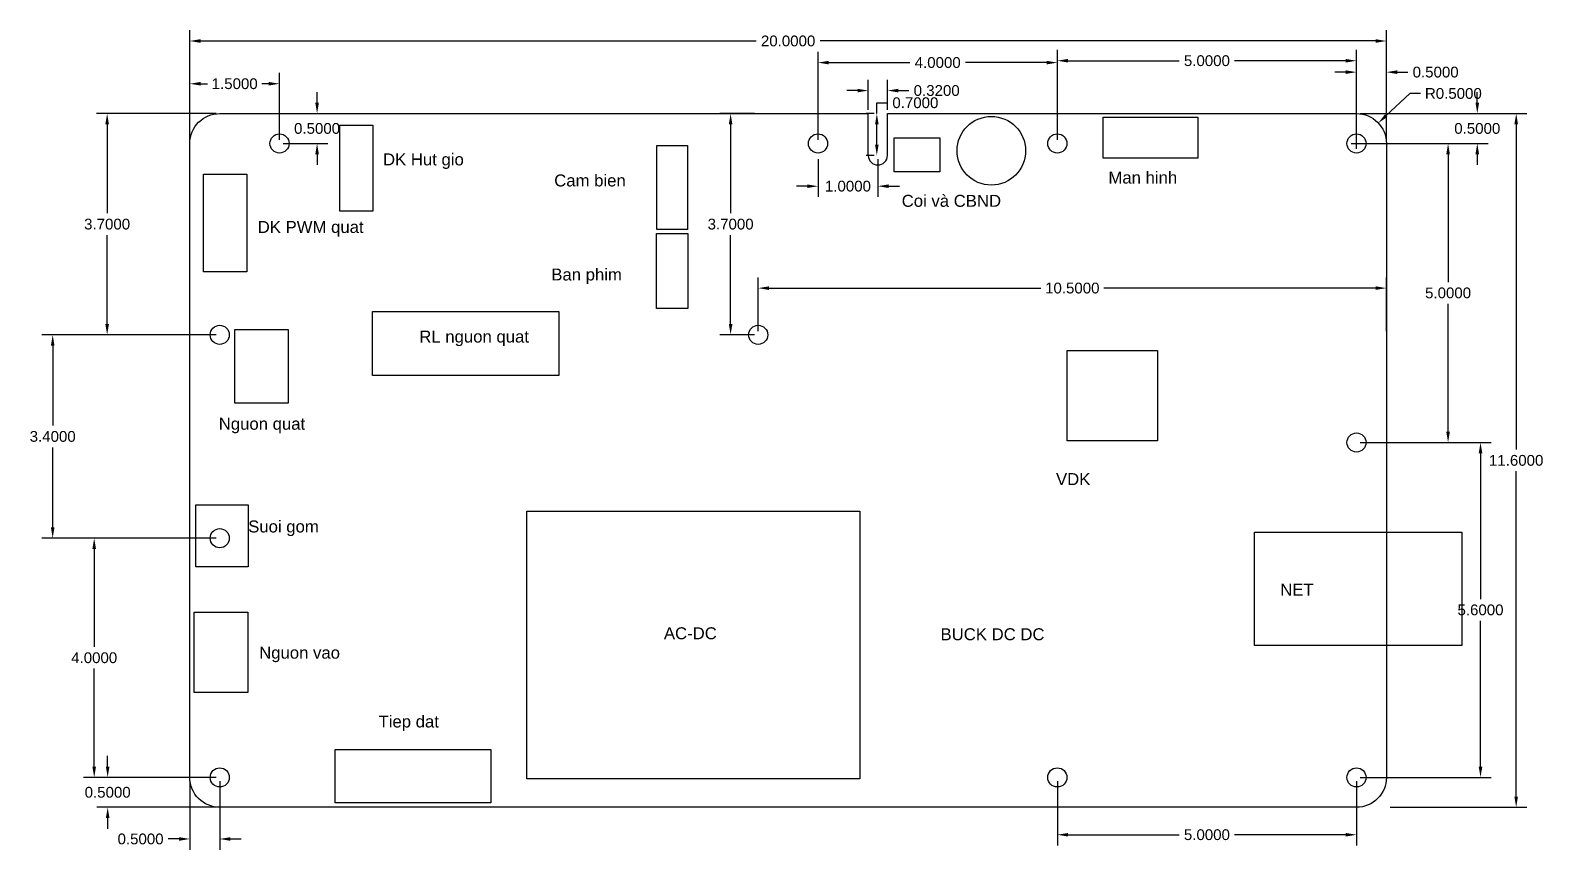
# Model space of a CAD drawing. Header units: inches. Extents: x 4.2 to 70.2, y 12.2 to 51.1.
# Drawn here: x 12.44 to 37.72, y 12.22 to 25.92 of the extents above; entities that cross this region are included whole.
import ezdxf

# ---------------------------------------------------------------- set-up
doc = ezdxf.new("R2010")
doc.units = ezdxf.units.IN
doc.header["$MEASUREMENT"] = 0
doc.styles.get("Standard").update_dxf_attribs({"font": 'arial.ttf'})
doc.dimstyles.get("Standard").update_dxf_attribs({"dimtxt": 0.18, "dimasz": 0.18, "dimexe": 0.18, "dimexo": 0.0625, "dimgap": 0.09, "dimtad": 0, "dimtih": 1, "dimtoh": 1, "dimdec": 4, "dimzin": 0, "dimdsep": 46, "dimtxsty": 'Standard', "dimcen": 0.09, "dimadec": 0, "dimazin": 0, "dimtfac": 1, "dimtdec": 4, "dimtofl": 0, "dimtmove": 0, "dimatfit": 3, "dimfxl": 1, "dimtolj": 1, "dimtzin": 0, "dimarcsym": 0})

# ---------------------------------------------------------------- blocks, each defined once
blk = doc.blocks.new('*D38')
at = {"color": 0, "lineweight": -2, "transparency": 16777216}
for p, q in [((15.107, 24.592), (15.107, 25.923)), ((35.107, 24.592), (35.107, 25.923)), ((15.287, 25.743), (24.572, 25.743)), ((34.927, 25.743), (25.642, 25.743))]:
    blk.add_line(p, q, dxfattribs=at)
at = {"color": 0, "transparency": 16777216}
for points in [[(15.287, 25.773), (15.287, 25.713), (15.107, 25.743)], [(34.927, 25.773), (34.927, 25.713), (35.107, 25.743)]]:
    blk.add_solid(points, dxfattribs=at)
at = {"layer": 'Defpoints', "color": 0, "transparency": 16777216}
for p in [(35.107, 25.743), (15.107, 24.53), (35.107, 24.53)]:
    blk.add_point(p, dxfattribs=at)
at = {"color": 0, "transparency": 16777216, "insert": (25.107, 25.743), "char_height": 0.18, "attachment_point": 5}
blk.add_mtext('\\A1;20.0000', dxfattribs=at)
blk = doc.blocks.new('*D39')
at = {"color": 0, "lineweight": -2, "transparency": 16777216}
for p, q in [((35.17, 24.53), (37.456, 24.53)), ((37.276, 24.35), (37.276, 18.912)), ((37.276, 13.11), (37.276, 18.548)), ((35.17, 12.93), (37.456, 12.93))]:
    blk.add_line(p, q, dxfattribs=at)
at = {"color": 0, "transparency": 16777216}
for points in [[(37.246, 24.35), (37.306, 24.35), (37.276, 24.53)], [(37.246, 13.11), (37.306, 13.11), (37.276, 12.93)]]:
    blk.add_solid(points, dxfattribs=at)
at = {"layer": 'Defpoints', "color": 0, "transparency": 16777216}
for p in [(35.107, 24.53), (35.107, 12.93), (37.276, 12.93)]:
    blk.add_point(p, dxfattribs=at)
at = {"color": 0, "transparency": 16777216, "insert": (37.276, 18.73), "char_height": 0.18, "attachment_point": 5}
blk.add_mtext('\\A1;11.6000', dxfattribs=at)
blk = doc.blocks.new('*D40')
at = {"color": 0, "lineweight": -2, "transparency": 16777216}
for p, q in [((36.626, 24.71), (36.626, 24.89)), ((34.67, 24.53), (36.806, 24.53)), ((34.67, 24.03), (36.806, 24.03)), ((36.626, 23.85), (36.626, 23.67))]:
    blk.add_line(p, q, dxfattribs=at)
at = {"color": 0, "transparency": 16777216}
for points in [[(36.596, 24.71), (36.656, 24.71), (36.626, 24.53)], [(36.596, 23.85), (36.656, 23.85), (36.626, 24.03)]]:
    blk.add_solid(points, dxfattribs=at)
at = {"layer": 'Defpoints', "color": 0, "transparency": 16777216}
for p in [(34.607, 24.53), (36.626, 24.53), (34.607, 24.03)]:
    blk.add_point(p, dxfattribs=at)
at = {"color": 0, "transparency": 16777216, "insert": (36.626, 24.28), "char_height": 0.18, "attachment_point": 5}
blk.add_mtext('\\A1;0.5000', dxfattribs=at)
blk = doc.blocks.new('*D41')
at = {"color": 0, "lineweight": -2, "transparency": 16777216}
for p, q in [((34.607, 24.092), (34.607, 25.402)), ((35.107, 24.092), (35.107, 25.402)), ((34.427, 25.222), (34.247, 25.222)), ((35.287, 25.222), (35.467, 25.222))]:
    blk.add_line(p, q, dxfattribs=at)
at = {"color": 0, "transparency": 16777216}
for points in [[(34.427, 25.252), (34.427, 25.192), (34.607, 25.222)], [(35.287, 25.252), (35.287, 25.192), (35.107, 25.222)]]:
    blk.add_solid(points, dxfattribs=at)
at = {"layer": 'Defpoints', "color": 0, "transparency": 16777216}
for p in [(35.107, 25.222), (34.607, 24.03), (35.107, 24.03)]:
    blk.add_point(p, dxfattribs=at)
at = {"color": 0, "transparency": 16777216, "insert": (35.93, 25.222), "char_height": 0.18, "attachment_point": 5}
blk.add_mtext('\\A1;0.5000', dxfattribs=at)
blk = doc.blocks.new('*D42')
at = {"color": 0, "lineweight": -2, "transparency": 16777216}
for p, q in [((29.607, 24.092), (29.607, 25.593)), ((34.607, 24.092), (34.607, 25.593)), ((29.787, 25.413), (31.644, 25.413)), ((34.427, 25.413), (32.57, 25.413))]:
    blk.add_line(p, q, dxfattribs=at)
at = {"color": 0, "transparency": 16777216}
for points in [[(29.787, 25.443), (29.787, 25.383), (29.607, 25.413)], [(34.427, 25.443), (34.427, 25.383), (34.607, 25.413)]]:
    blk.add_solid(points, dxfattribs=at)
at = {"layer": 'Defpoints', "color": 0, "transparency": 16777216}
for p in [(34.607, 25.413), (29.607, 24.03), (34.607, 24.03)]:
    blk.add_point(p, dxfattribs=at)
at = {"color": 0, "transparency": 16777216, "insert": (32.107, 25.413), "char_height": 0.18, "attachment_point": 5}
blk.add_mtext('\\A1;5.0000', dxfattribs=at)
blk = doc.blocks.new('*D43')
at = {"color": 0, "lineweight": -2, "transparency": 16777216}
for p, q in [((25.607, 24.092), (25.607, 25.562)), ((29.607, 24.092), (29.607, 25.562)), ((25.787, 25.382), (27.14, 25.382)), ((29.427, 25.382), (28.074, 25.382))]:
    blk.add_line(p, q, dxfattribs=at)
at = {"color": 0, "transparency": 16777216}
for points in [[(25.787, 25.412), (25.787, 25.352), (25.607, 25.382)], [(29.427, 25.412), (29.427, 25.352), (29.607, 25.382)]]:
    blk.add_solid(points, dxfattribs=at)
at = {"layer": 'Defpoints', "color": 0, "transparency": 16777216}
for p in [(29.607, 25.382), (25.607, 24.03), (29.607, 24.03)]:
    blk.add_point(p, dxfattribs=at)
at = {"color": 0, "transparency": 16777216, "insert": (27.607, 25.382), "char_height": 0.18, "attachment_point": 5}
blk.add_mtext('\\A1;4.0000', dxfattribs=at)
blk = doc.blocks.new('*D44')
at = {"color": 0, "lineweight": -2, "transparency": 16777216}
for p, q in [((24.545, 24.53), (23.966, 24.53)), ((24.146, 24.35), (24.146, 22.862)), ((24.146, 21.01), (24.146, 22.498)), ((24.545, 20.83), (23.966, 20.83))]:
    blk.add_line(p, q, dxfattribs=at)
at = {"color": 0, "transparency": 16777216}
for points in [[(24.116, 24.35), (24.176, 24.35), (24.146, 24.53)], [(24.116, 21.01), (24.176, 21.01), (24.146, 20.83)]]:
    blk.add_solid(points, dxfattribs=at)
at = {"layer": 'Defpoints', "color": 0, "transparency": 16777216}
for p in [(24.146, 24.53), (24.607, 24.53), (24.607, 20.83)]:
    blk.add_point(p, dxfattribs=at)
at = {"color": 0, "transparency": 16777216, "insert": (24.146, 22.68), "char_height": 0.18, "attachment_point": 5}
blk.add_mtext('\\A1;3.7000', dxfattribs=at)
blk = doc.blocks.new('*D45')
at = {"color": 0, "lineweight": -2, "transparency": 16777216}
for p, q in [((24.607, 20.892), (24.607, 21.791)), ((35.107, 20.892), (35.107, 21.791)), ((24.787, 21.611), (29.332, 21.611)), ((34.927, 21.611), (30.382, 21.611))]:
    blk.add_line(p, q, dxfattribs=at)
at = {"color": 0, "transparency": 16777216}
for points in [[(24.787, 21.641), (24.787, 21.581), (24.607, 21.611)], [(34.927, 21.641), (34.927, 21.581), (35.107, 21.611)]]:
    blk.add_solid(points, dxfattribs=at)
at = {"layer": 'Defpoints', "color": 0, "transparency": 16777216}
for p in [(35.107, 21.611), (24.607, 20.83), (35.107, 20.83)]:
    blk.add_point(p, dxfattribs=at)
at = {"color": 0, "transparency": 16777216, "insert": (29.857, 21.611), "char_height": 0.18, "attachment_point": 5}
blk.add_mtext('\\A1;10.5000', dxfattribs=at)
blk = doc.blocks.new('*D46')
at = {"color": 0, "lineweight": -2, "transparency": 16777216}
for p, q in [((26.447, 24.592), (26.447, 25.094)), ((26.767, 24.592), (26.767, 25.094)), ((26.267, 24.914), (26.087, 24.914)), ((26.947, 24.914), (27.127, 24.914))]:
    blk.add_line(p, q, dxfattribs=at)
at = {"color": 0, "transparency": 16777216}
for points in [[(26.267, 24.944), (26.267, 24.884), (26.447, 24.914)], [(26.947, 24.944), (26.947, 24.884), (26.767, 24.914)]]:
    blk.add_solid(points, dxfattribs=at)
at = {"layer": 'Defpoints', "color": 0, "transparency": 16777216}
for p in [(26.767, 24.914), (26.447, 24.53), (26.767, 24.53)]:
    blk.add_point(p, dxfattribs=at)
at = {"color": 0, "transparency": 16777216, "insert": (27.59, 24.914), "char_height": 0.18, "attachment_point": 5}
blk.add_mtext('\\A1;0.3200', dxfattribs=at)
blk = doc.blocks.new('*D47')
at = {"color": 0, "lineweight": -2, "transparency": 16777216}
for p, q in [((26.545, 24.53), (26.41, 24.53)), ((26.59, 24.53), (26.59, 24.71)), ((26.59, 24.71), (26.77, 24.71)), ((26.59, 24.01), (26.59, 24.35)), ((26.545, 23.83), (26.41, 23.83))]:
    blk.add_line(p, q, dxfattribs=at)
at = {"color": 0, "transparency": 16777216}
for points in [[(26.56, 24.35), (26.62, 24.35), (26.59, 24.53)], [(26.56, 24.01), (26.62, 24.01), (26.59, 23.83)]]:
    blk.add_solid(points, dxfattribs=at)
at = {"layer": 'Defpoints', "color": 0, "transparency": 16777216}
for p in [(26.59, 24.53), (26.607, 24.53), (26.607, 23.83)]:
    blk.add_point(p, dxfattribs=at)
at = {"color": 0, "transparency": 16777216, "insert": (27.234, 24.71), "char_height": 0.18, "attachment_point": 5}
blk.add_mtext('\\A1;0.7000', dxfattribs=at)
blk = doc.blocks.new('*D48')
at = {"color": 0, "lineweight": -2, "transparency": 16777216}
for p, q in [((25.607, 23.767), (25.607, 23.135)), ((26.607, 23.767), (26.607, 23.135)), ((25.427, 23.315), (25.247, 23.315)), ((26.787, 23.315), (26.967, 23.315))]:
    blk.add_line(p, q, dxfattribs=at)
at = {"color": 0, "transparency": 16777216}
for points in [[(25.427, 23.345), (25.427, 23.285), (25.607, 23.315)], [(26.787, 23.345), (26.787, 23.285), (26.607, 23.315)]]:
    blk.add_solid(points, dxfattribs=at)
at = {"layer": 'Defpoints', "color": 0, "transparency": 16777216}
for p in [(25.607, 23.83), (26.607, 23.83), (26.607, 23.315)]:
    blk.add_point(p, dxfattribs=at)
at = {"color": 0, "transparency": 16777216, "insert": (26.107, 23.315), "char_height": 0.18, "attachment_point": 5}
blk.add_mtext('\\A1;1.0000', dxfattribs=at)
blk = doc.blocks.new('*D49')
at = {"color": 0, "lineweight": -2, "transparency": 16777216}
for p, q in [((15.107, 24.092), (15.107, 25.208)), ((15.287, 25.028), (15.402, 25.028)), ((16.427, 25.028), (16.312, 25.028)), ((16.607, 24.092), (16.607, 25.208))]:
    blk.add_line(p, q, dxfattribs=at)
at = {"color": 0, "transparency": 16777216}
for points in [[(15.287, 25.058), (15.287, 24.998), (15.107, 25.028)], [(16.427, 25.058), (16.427, 24.998), (16.607, 25.028)]]:
    blk.add_solid(points, dxfattribs=at)
at = {"layer": 'Defpoints', "color": 0, "transparency": 16777216}
for p in [(15.107, 25.028), (15.107, 24.03), (16.607, 24.03)]:
    blk.add_point(p, dxfattribs=at)
at = {"color": 0, "transparency": 16777216, "insert": (15.857, 25.028), "char_height": 0.18, "attachment_point": 5}
blk.add_mtext('\\A1;1.5000', dxfattribs=at)
blk = doc.blocks.new('*D50')
at = {"color": 0, "lineweight": -2, "transparency": 16777216}
for p, q in [((17.234, 24.71), (17.234, 24.89)), ((16.67, 24.53), (17.414, 24.53)), ((16.67, 24.03), (17.414, 24.03)), ((17.234, 23.85), (17.234, 23.67))]:
    blk.add_line(p, q, dxfattribs=at)
at = {"color": 0, "transparency": 16777216}
for points in [[(17.204, 24.71), (17.264, 24.71), (17.234, 24.53)], [(17.204, 23.85), (17.264, 23.85), (17.234, 24.03)]]:
    blk.add_solid(points, dxfattribs=at)
at = {"layer": 'Defpoints', "color": 0, "transparency": 16777216}
for p in [(16.607, 24.53), (17.234, 24.53), (16.607, 24.03)]:
    blk.add_point(p, dxfattribs=at)
at = {"color": 0, "transparency": 16777216, "insert": (17.234, 24.28), "char_height": 0.18, "attachment_point": 5}
blk.add_mtext('\\A1;0.5000', dxfattribs=at)
blk = doc.blocks.new('*D51')
at = {"color": 0, "lineweight": -2, "transparency": 16777216}
for p, q in [((15.545, 24.53), (13.545, 24.53)), ((13.725, 24.35), (13.725, 22.862)), ((13.725, 21.01), (13.725, 22.498)), ((15.545, 20.83), (13.545, 20.83))]:
    blk.add_line(p, q, dxfattribs=at)
at = {"color": 0, "transparency": 16777216}
for points in [[(13.695, 24.35), (13.755, 24.35), (13.725, 24.53)], [(13.695, 21.01), (13.755, 21.01), (13.725, 20.83)]]:
    blk.add_solid(points, dxfattribs=at)
at = {"layer": 'Defpoints', "color": 0, "transparency": 16777216}
for p in [(13.725, 24.53), (15.607, 24.53), (15.607, 20.83)]:
    blk.add_point(p, dxfattribs=at)
at = {"color": 0, "transparency": 16777216, "insert": (13.725, 22.68), "char_height": 0.18, "attachment_point": 5}
blk.add_mtext('\\A1;3.7000', dxfattribs=at)
blk = doc.blocks.new('*D52')
at = {"color": 0, "lineweight": -2, "transparency": 16777216}
for p, q in [((15.545, 17.43), (13.329, 17.43)), ((13.509, 17.25), (13.509, 15.612)), ((13.509, 13.61), (13.509, 15.248)), ((15.545, 13.43), (13.329, 13.43))]:
    blk.add_line(p, q, dxfattribs=at)
at = {"color": 0, "transparency": 16777216}
for points in [[(13.479, 17.25), (13.539, 17.25), (13.509, 17.43)], [(13.479, 13.61), (13.539, 13.61), (13.509, 13.43)]]:
    blk.add_solid(points, dxfattribs=at)
at = {"layer": 'Defpoints', "color": 0, "transparency": 16777216}
for p in [(13.509, 17.43), (15.607, 17.43), (15.607, 13.43)]:
    blk.add_point(p, dxfattribs=at)
at = {"color": 0, "transparency": 16777216, "insert": (13.509, 15.43), "char_height": 0.18, "attachment_point": 5}
blk.add_mtext('\\A1;4.0000', dxfattribs=at)
blk = doc.blocks.new('*D53')
at = {"color": 0, "lineweight": -2, "transparency": 16777216}
for p, q in [((15.545, 20.83), (12.635, 20.83)), ((12.815, 20.65), (12.815, 19.312)), ((12.815, 17.61), (12.815, 18.948)), ((15.545, 17.43), (12.635, 17.43))]:
    blk.add_line(p, q, dxfattribs=at)
at = {"color": 0, "transparency": 16777216}
for points in [[(12.785, 20.65), (12.845, 20.65), (12.815, 20.83)], [(12.785, 17.61), (12.845, 17.61), (12.815, 17.43)]]:
    blk.add_solid(points, dxfattribs=at)
at = {"layer": 'Defpoints', "color": 0, "transparency": 16777216}
for p in [(12.815, 20.83), (15.607, 20.83), (15.607, 17.43)]:
    blk.add_point(p, dxfattribs=at)
at = {"color": 0, "transparency": 16777216, "insert": (12.815, 19.13), "char_height": 0.18, "attachment_point": 5}
blk.add_mtext('\\A1;3.4000', dxfattribs=at)
blk = doc.blocks.new('*D54')
at = {"color": 0, "lineweight": -2, "transparency": 16777216}
for p, q in [((13.734, 13.61), (13.734, 13.79)), ((15.545, 13.43), (13.554, 13.43)), ((15.545, 12.93), (13.554, 12.93)), ((13.734, 12.75), (13.734, 12.57))]:
    blk.add_line(p, q, dxfattribs=at)
at = {"color": 0, "transparency": 16777216}
for points in [[(13.704, 13.61), (13.764, 13.61), (13.734, 13.43)], [(13.704, 12.75), (13.764, 12.75), (13.734, 12.93)]]:
    blk.add_solid(points, dxfattribs=at)
at = {"layer": 'Defpoints', "color": 0, "transparency": 16777216}
for p in [(15.607, 13.43), (13.734, 12.93), (15.607, 12.93)]:
    blk.add_point(p, dxfattribs=at)
at = {"color": 0, "transparency": 16777216, "insert": (13.734, 13.18), "char_height": 0.18, "attachment_point": 5}
blk.add_mtext('\\A1;0.5000', dxfattribs=at)
blk = doc.blocks.new('*D55')
at = {"color": 0, "lineweight": -2, "transparency": 16777216}
for p, q in [((15.107, 13.367), (15.107, 12.22)), ((15.607, 13.367), (15.607, 12.22)), ((14.927, 12.4), (14.747, 12.4)), ((15.787, 12.4), (15.967, 12.4))]:
    blk.add_line(p, q, dxfattribs=at)
at = {"color": 0, "transparency": 16777216}
for points in [[(14.927, 12.43), (14.927, 12.37), (15.107, 12.4)], [(15.787, 12.43), (15.787, 12.37), (15.607, 12.4)]]:
    blk.add_solid(points, dxfattribs=at)
at = {"layer": 'Defpoints', "color": 0, "transparency": 16777216}
for p in [(15.107, 13.43), (15.607, 13.43), (15.107, 12.4)]:
    blk.add_point(p, dxfattribs=at)
at = {"color": 0, "transparency": 16777216, "insert": (14.284, 12.4), "char_height": 0.18, "attachment_point": 5}
blk.add_mtext('\\A1;0.5000', dxfattribs=at)
blk = doc.blocks.new('*D56')
at = {"color": 0, "lineweight": -2, "transparency": 16777216}
for p, q in [((29.607, 13.367), (29.607, 12.291)), ((34.607, 13.367), (34.607, 12.291)), ((29.787, 12.471), (31.644, 12.471)), ((34.427, 12.471), (32.57, 12.471))]:
    blk.add_line(p, q, dxfattribs=at)
at = {"color": 0, "transparency": 16777216}
for points in [[(29.787, 12.501), (29.787, 12.441), (29.607, 12.471)], [(34.427, 12.501), (34.427, 12.441), (34.607, 12.471)]]:
    blk.add_solid(points, dxfattribs=at)
at = {"layer": 'Defpoints', "color": 0, "transparency": 16777216}
for p in [(29.607, 13.43), (34.607, 13.43), (29.607, 12.471)]:
    blk.add_point(p, dxfattribs=at)
at = {"color": 0, "transparency": 16777216, "insert": (32.107, 12.471), "char_height": 0.18, "attachment_point": 5}
blk.add_mtext('\\A1;5.0000', dxfattribs=at)
blk = doc.blocks.new('*D57')
at = {"color": 0, "lineweight": -2, "transparency": 16777216}
for p, q in [((34.67, 24.03), (36.318, 24.03)), ((36.138, 23.85), (36.138, 21.712)), ((36.138, 19.21), (36.138, 21.348)), ((34.67, 19.03), (36.318, 19.03))]:
    blk.add_line(p, q, dxfattribs=at)
at = {"color": 0, "transparency": 16777216}
for points in [[(36.108, 23.85), (36.168, 23.85), (36.138, 24.03)], [(36.108, 19.21), (36.168, 19.21), (36.138, 19.03)]]:
    blk.add_solid(points, dxfattribs=at)
at = {"layer": 'Defpoints', "color": 0, "transparency": 16777216}
for p in [(34.607, 24.03), (34.607, 19.03), (36.138, 19.03)]:
    blk.add_point(p, dxfattribs=at)
at = {"color": 0, "transparency": 16777216, "insert": (36.138, 21.53), "char_height": 0.18, "attachment_point": 5}
blk.add_mtext('\\A1;5.0000', dxfattribs=at)
blk = doc.blocks.new('*D58')
at = {"color": 0, "lineweight": -2, "transparency": 16777216}
for p, q in [((34.67, 19.03), (36.86, 19.03)), ((36.68, 18.85), (36.68, 16.412)), ((36.68, 13.61), (36.68, 16.048)), ((34.67, 13.43), (36.86, 13.43))]:
    blk.add_line(p, q, dxfattribs=at)
at = {"color": 0, "transparency": 16777216}
for points in [[(36.65, 18.85), (36.71, 18.85), (36.68, 19.03)], [(36.65, 13.61), (36.71, 13.61), (36.68, 13.43)]]:
    blk.add_solid(points, dxfattribs=at)
at = {"layer": 'Defpoints', "color": 0, "transparency": 16777216}
for p in [(34.607, 19.03), (34.607, 13.43), (36.68, 13.43)]:
    blk.add_point(p, dxfattribs=at)
at = {"color": 0, "transparency": 16777216, "insert": (36.68, 16.23), "char_height": 0.18, "attachment_point": 5}
blk.add_mtext('\\A1;5.6000', dxfattribs=at)
blk = doc.blocks.new('*D61')
at = {"color": 0, "lineweight": -2, "transparency": 16777216}
for p, q in [((35.497, 24.865), (35.103, 24.495)), ((35.677, 24.865), (35.497, 24.865)), ((34.517, 24.03), (34.697, 24.03)), ((34.607, 23.94), (34.607, 24.12))]:
    blk.add_line(p, q, dxfattribs=at)
at = {"color": 0, "transparency": 16777216}
blk.add_solid([(35.082, 24.517), (35.123, 24.473), (34.972, 24.372)], dxfattribs=at)
at = {"layer": 'Defpoints', "color": 0, "transparency": 16777216}
for p in [(34.972, 24.372), (34.607, 24.03)]:
    blk.add_point(p, dxfattribs=at)
at = {"color": 0, "transparency": 16777216, "insert": (36.226, 24.865), "char_height": 0.18, "attachment_point": 5}
blk.add_mtext('\\A1;R0.5000', dxfattribs=at)

msp = doc.modelspace()

# ---------------------------------------------------------------- linework, layer by layer
for p, q in [((26.44712, 23.82973), (26.44712, 24.52973)), ((26.76712, 23.82973), (26.76712, 24.52973))]:
    msp.add_line(p, q)
msp.add_lwpolyline([(26.76712, 24.52973), (34.60712, 24.52973, -0.41421356), (35.10712, 24.02973), (35.10712, 13.42973, -0.41421356), (34.60712, 12.92973), (15.60712, 12.92973, -0.41421356), (15.10712, 13.42973), (15.10712, 24.02973, -0.41421356), (15.60712, 24.52973), (26.44712, 24.52973)], format="xyb")
for points in [[(17.61487, 24.33603), (18.16717, 24.33603), (18.16717, 22.89557), (17.61487, 22.89557)], [(31.95331, 23.78367), (30.37557, 23.78367), (30.37557, 24.46723), (31.95331, 24.46723)], [(27.64344, 23.55614), (26.87855, 23.55614), (26.87855, 24.12521), (27.64344, 24.12521)], [(23.42784, 22.59329), (22.9128, 22.59329), (22.9128, 23.99521), (23.42784, 23.99521)], [(15.33754, 23.5175), (16.05874, 23.5175), (16.05874, 21.88324), (15.33754, 21.88324)], [(23.43037, 21.26764), (22.90977, 21.26764), (22.90977, 22.5243), (23.43037, 22.5243)], [(18.15823, 21.22058), (21.27693, 21.22058), (21.27693, 20.1498), (18.15823, 20.1498)], [(16.75177, 19.68498), (15.86109, 19.68498), (15.86109, 20.91646), (16.75177, 20.91646)], [(29.77203, 20.57046), (31.28308, 20.57046), (31.28308, 19.05941), (29.77203, 19.05941)], [(16.08254, 16.9484), (15.20565, 16.9484), (15.20565, 17.98471), (16.08254, 17.98471)], [(20.73903, 17.87881), (26.30308, 17.87881), (26.30308, 13.40368), (20.73903, 13.40368)], [(32.90128, 17.53128), (36.36746, 17.53128), (36.36746, 15.63791), (32.90128, 15.63791)], [(16.07533, 14.8468), (15.17958, 14.8468), (15.17958, 16.19217), (16.07533, 16.19217)], [(17.538, 13.89398), (20.13892, 13.89398), (20.13892, 13.00279), (17.538, 13.00279)]]:
    msp.add_lwpolyline(points, close=True)
for centre, radius in [((28.50373, 23.90749), 0.57374), ((16.60712, 24.02973), 0.16), ((25.60712, 24.02973), 0.16), ((29.60712, 24.02973), 0.16), ((34.60712, 24.02973), 0.16), ((15.60712, 20.82973), 0.16), ((24.60712, 20.82973), 0.16), ((34.60712, 19.02973), 0.16), ((15.60712, 17.42973), 0.16), ((15.60712, 13.42973), 0.16), ((29.60712, 13.42973), 0.16), ((34.60712, 13.42973), 0.16)]:
    msp.add_circle(centre, radius)
msp.add_arc((26.60712, 23.82973), 0.16, 180, 0)

# ---------------------------------------------------------------- texts
at = {"char_height": 0.2, "attachment_point": 1}
for s, insert in [('DK Hut gio', (18.33588, 23.86324)), ('Cam bien', (21.19764, 23.51116)), ('Man hinh', (30.4609, 23.5598)), ('Coi và CBND', (27.00543, 23.17069)), ('DK PWM quat', (16.24207, 22.73315)), ('Ban phim', (21.14897, 21.93852)), ('RL nguon quat', (18.94265, 20.9009)), ('Nguon quat', (15.59064, 19.44336)), ('VDK', (29.58487, 18.51762)), ('Suoi gom', (16.08254, 17.72535)), ('NET', (33.33236, 16.66936)), ('AC-DC', (23.03082, 15.93979)), ('BUCK DC DC', (27.65434, 15.92357)), ('Nguon vao', (16.26588, 15.61553)), ('Tiep dat', (18.26129, 14.46442))]:
    msp.add_mtext_dynamic_manual_height_columns(s, width=1.7754579, gutter_width=1, heights=[0], dxfattribs=dict(at, insert=insert))

# ---------------------------------------------------------------- dimensions: what is measured, and where the dimension line sits
for base, p1, p2, picture, middle in [((35.10712, 25.74291), (15.10712, 24.52973), (35.10712, 24.52973), '*D38', (25.10712, 25.74291)), ((29.60712, 25.38235), (25.60712, 24.02973), (29.60712, 24.02973), '*D43', (27.60712, 25.38235)), ((34.60712, 25.41266), (29.60712, 24.02973), (34.60712, 24.02973), '*D42', (32.10712, 25.41266)), ((35.10712, 25.22156), (34.60712, 24.02973), (35.10712, 24.02973), '*D41', (35.93045, 25.22156)), ((15.10712, 25.02764), (16.60712, 24.02973), (15.10712, 24.02973), '*D49', (15.85712, 25.02764)), ((26.76712, 24.91404), (26.44712, 24.52973), (26.76712, 24.52973), '*D46', (27.59045, 24.91404)), ((26.60712, 23.31548), (25.60712, 23.82973), (26.60712, 23.82973), '*D48', (26.10712, 23.31548)), ((35.10712, 21.61108), (24.60712, 20.82973), (35.10712, 20.82973), '*D45', (29.85712, 21.61108)), ((15.10712, 12.39997), (15.60712, 13.42973), (15.10712, 13.42973), '*D55', (14.2838, 12.39997)), ((29.60712, 12.47073), (34.60712, 13.42973), (29.60712, 13.42973), '*D56', (32.10712, 12.47073))]:
    dim = msp.add_linear_dim(base=base, p1=p1, p2=p2, dimstyle='Standard')
    dim.commit()
    dim.dimension.update_dxf_attribs({"geometry": picture, "text_midpoint": middle})
for base, p1, p2, picture, middle in [((17.23367, 24.52973), (16.60712, 24.02973), (16.60712, 24.52973), '*D50', (17.23367, 24.27973)), ((26.59035, 24.52973), (26.60712, 23.82973), (26.60712, 24.52973), '*D47', (27.23367, 24.70973)), ((36.62607, 24.52973), (34.60712, 24.02973), (34.60712, 24.52973), '*D40', (36.62607, 24.27973)), ((13.72546, 24.52973), (15.60712, 20.82973), (15.60712, 24.52973), '*D51', (13.72546, 22.67973)), ((24.14571, 24.52973), (24.60712, 20.82973), (24.60712, 24.52973), '*D44', (24.14571, 22.67973)), ((37.27556, 12.92973), (35.10712, 24.52973), (35.10712, 12.92973), '*D39', (37.27556, 18.72973)), ((36.13837, 19.02973), (34.60712, 24.02973), (34.60712, 19.02973), '*D57', (36.13837, 21.52973)), ((12.81501, 20.82973), (15.60712, 17.42973), (15.60712, 20.82973), '*D53', (12.81501, 19.12973)), ((36.6802, 13.42973), (34.60712, 19.02973), (34.60712, 13.42973), '*D58', (36.6802, 16.22973)), ((13.50855, 17.42973), (15.60712, 13.42973), (15.60712, 17.42973), '*D52', (13.50855, 15.42973)), ((13.73421, 12.92973), (15.60712, 13.42973), (15.60712, 12.92973), '*D54', (13.73421, 13.17973))]:
    dim = msp.add_linear_dim(base=base, p1=p1, p2=p2, angle=90, dimstyle='Standard')
    dim.commit()
    dim.dimension.update_dxf_attribs({"geometry": picture, "text_midpoint": middle})
dim = msp.add_radius_dim(center=(34.60712, 24.02973), mpoint=(34.97169, 24.37192), dimstyle='Standard')
dim.commit()
dim.dimension.update_dxf_attribs({"geometry": '*D61', "text_midpoint": (36.22599, 24.86454), "dimtype": 164})

doc.saveas('drawing.dxf')
